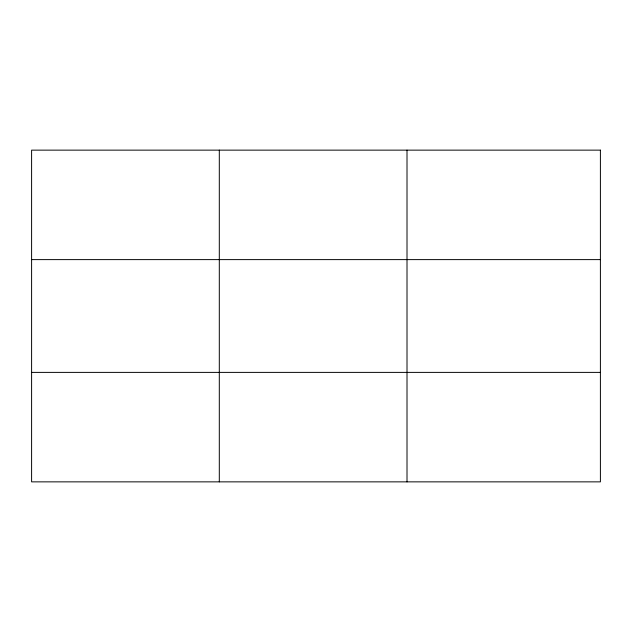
<?xml version="1.0" encoding="UTF-8"?>
<svg xmlns="http://www.w3.org/2000/svg" width="632" height="632" viewBox="0 0 632 632"><rect width="100%" height="100%" fill="white"/><g stroke="black" fill="none" stroke-linecap="round" stroke-linejoin="round"><path stroke-width="0.95" d="M219.304 150.14L219.304 481.861M407.008 150.14L407.008 481.861M31.6 259.61L600.4 259.61M31.6 372.39L600.4 372.39M600.4 150.14L600.4 481.861L31.6 481.861L31.6 150.14L600.4 150.14"/></g></svg>
